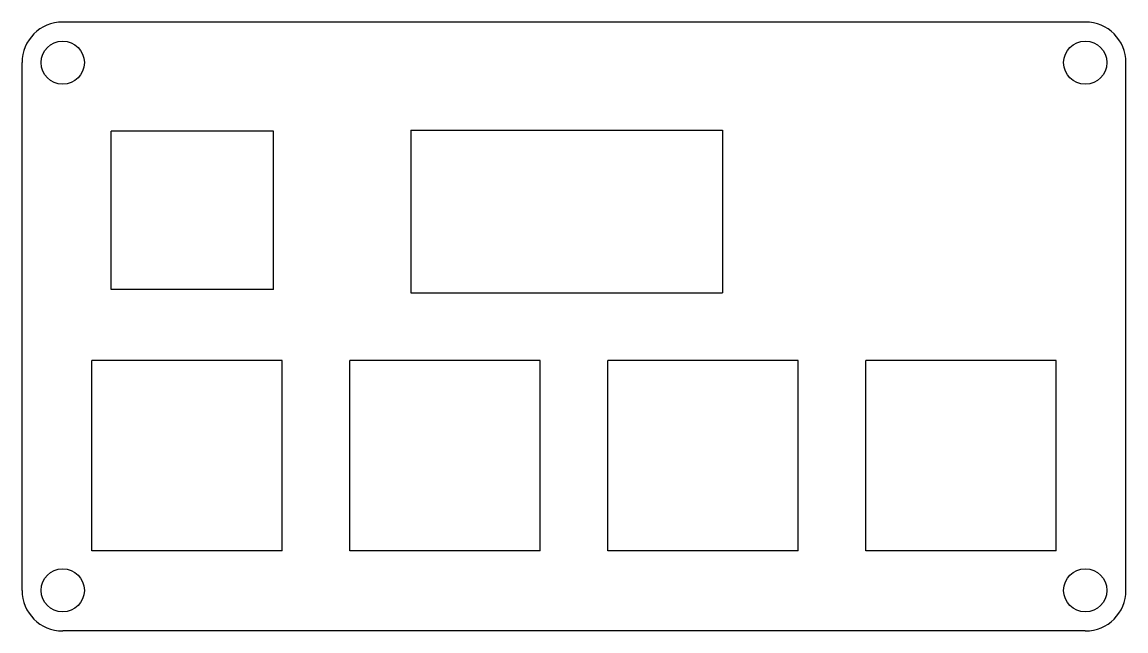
# Model space of a CAD drawing. Extents: x -40.8 to 40.8, y -22.5 to 22.5.
import ezdxf

# ---------------------------------------------------------------- set-up
doc = ezdxf.new("R2010")
doc.units = 0
doc.layers.add('MODELSKETCH_VISIBLE', color=7, linetype='CONTINUOUS')

msp = doc.modelspace()

# ---------------------------------------------------------------- linework, layer by layer
at = {"layer": 'MODELSKETCH_VISIBLE'}
for p, q in [((37.76, 22.5), (-37.76, 22.5)), ((-40.76, -19.5), (-40.76, 19.5)), ((40.76, -19.5), (40.76, 19.5)), ((-34.19, 2.73), (-34.19, 14.43)), ((-22.19, 14.43), (-34.19, 14.43)), ((-22.19, 2.73), (-22.19, 14.43)), ((-12.04, 14.5), (10.96, 14.5)), ((-12.04, 14.5), (-12.04, 2.5)), ((10.96, 14.5), (10.96, 2.5)), ((-22.19, 2.73), (-34.19, 2.73)), ((-12.04, 2.5), (10.96, 2.5)), ((-21.55, -2.525), (-35.6, -2.525)), ((-35.6, -16.575), (-35.6, -2.525)), ((-21.55, -16.575), (-21.55, -2.525)), ((-16.55, -16.575), (-16.55, -2.525)), ((-2.5, -2.525), (-16.55, -2.525)), ((-2.5, -16.575), (-2.5, -2.525)), ((16.55, -2.525), (2.5, -2.525)), ((2.5, -16.575), (2.5, -2.525)), ((16.55, -16.575), (16.55, -2.525)), ((35.6, -2.525), (21.55, -2.525)), ((21.55, -16.575), (21.55, -2.525)), ((35.6, -16.575), (35.6, -2.525)), ((-21.55, -16.575), (-35.6, -16.575)), ((-2.5, -16.575), (-16.55, -16.575)), ((16.55, -16.575), (2.5, -16.575)), ((35.6, -16.575), (21.55, -16.575)), ((37.76, -22.5), (-37.76, -22.5))]:
    msp.add_line(p, q, dxfattribs=at)
for centre in [(-37.76, 19.5), (37.76, 19.5), (-37.76, -19.5), (37.76, -19.5)]:
    msp.add_circle(centre, 1.6, dxfattribs=at)
for centre, start, end in [((-37.76, 19.5), 90, 180), ((37.76, 19.5), 0, 90), ((-37.76, -19.5), 180, 270), ((37.76, -19.5), 270, 0)]:
    msp.add_arc(centre, 3, start, end, dxfattribs=at)

doc.saveas('drawing.dxf')
